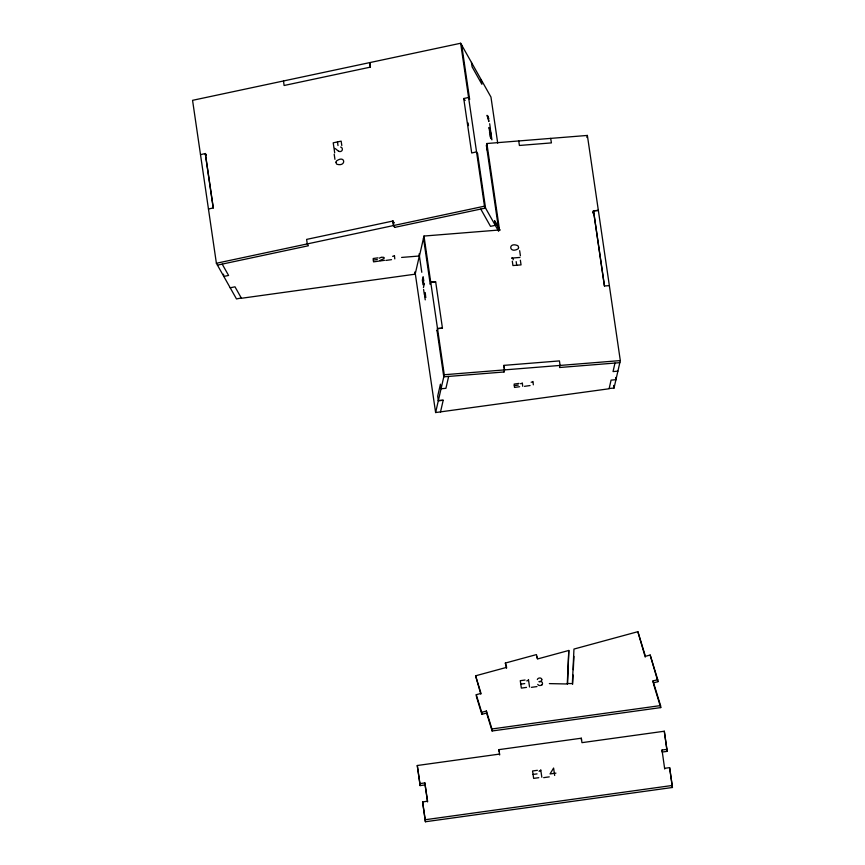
<?xml version="1.0" encoding="UTF-8"?>
<svg xmlns="http://www.w3.org/2000/svg" width="865" height="865" viewBox="0 0 865 865"><rect width="100%" height="100%" fill="white"/><g stroke="black" fill="none" stroke-linecap="round" stroke-linejoin="round"><path stroke-width="1.3" d="M506.544 668.288L505.344 663.055L536.419 654.6L537.738 658.914L568.813 650.458L567.289 683.491L572.37 683.61L573.96 649.064L637.862 631.688L645.42 656.319L650.166 655.032L657.724 679.663L657.93 681.674L653.194 682.961L652.988 680.95L657.724 679.663M567.559 684.183L568.813 650.458M572.63 684.28L573.062 674.981M573.311 669.672L573.917 656.384M230.209 287.796L234.988 286.812L241.443 298.274L415.178 274.173L419.309 256.137M609.165 388.471L614.02 388.082L620.313 360.586L587.378 135.437L486.887 143.514L499.538 229.982L423.98 236.048L419.384 256.235L419.049 253.942M423.439 287.58L424.228 284.109M437.041 330.69L437.506 328.527L442.361 328.138M486.887 143.514L486.411 145.59L498.867 230.728M615.945 379.692L611.079 380.124L609.101 388.763L435.614 412.551L444.264 374.74L423.98 236.048M440.469 412.162L443.194 400.246L438.339 400.636M448.643 376.426L445.918 388.342L441.064 388.731L440.415 384.179L437.69 396.192L438.328 400.668L443.183 400.279M504.014 371.972L504.565 369.885L503.917 365.441M586.902 137.513L587.378 135.437M592.936 212.887L593.412 210.801L598.353 210.411L593.509 210.876L593.022 212.952M614.983 363.051L613.036 371.572L617.902 371.15M537.338 679.566L537.565 679.112A2.227 2.022 -5.8 0 1 538.668 678.214L539.003 678.117A2.163 1.968 -5.8 0 1 541.901 679.501M425.731 297.419L425.245 292.575M379.421 258.224L379.703 257.986A2.303 0.941 -8.3 0 1 380.924 257.467L381.281 257.392M480.821 694.173L475.599 675.803L506.663 667.358L505.344 663.055M481.881 714.328L481.675 712.317L486.411 711.03L486.617 713.041L481.881 714.328L476.464 696.714L476.269 694.703L481.005 693.416L475.599 675.803M497.71 143.157L490.963 97.064L460.656 43.25L192.56 100.329L216.391 263.263L236.491 298.955L241.259 297.938M200.507 154.64L205.34 153.537L206.389 155.397L205.275 153.624L213.212 207.935L208.465 209.027M477.599 153.808L476.539 151.872L471.706 152.986L463.737 98.524L468.592 97.486L469.641 99.421L461.705 45.11M393.997 222.878L392.948 221.018L306.61 239.4L307.27 243.919L308.394 245.757L217.439 265.123M216.391 263.263L484.486 206.184L498.543 231.139M394.581 227.409L485.535 208.043L477.588 153.732M539.782 681.566L538.906 681.696M539.522 681.598L539.587 681.588A4.217 3.838 -5.8 0 1 541.414 681.771A1.492 1.362 -5.8 0 1 542.301 682.604L542.42 683.047A2.314 2.108 -5.8 0 1 542.052 684.788M378.027 257.835L373.193 258.505L373.529 261.857L378.665 261.144M373.345 260.062L377.324 259.511M385.92 260.419L391.521 259.651M518.989 383.411L514.156 384.082L514.502 387.423L519.627 386.709M514.318 385.628L518.286 385.087M524.471 386.331L530.061 385.552M525.098 680.02L520.265 680.69L521.357 688.097L526.482 687.394M520.773 684.129L524.741 683.577M531.38 687.351L536.981 686.572M486.411 711.03L491.915 728.979L660.546 705.58L660.752 707.592L492.12 730.979L486.617 713.041M499.17 751.642L498.964 749.631L581.312 738.213L581.961 742.657L664.298 731.228L667.153 751.361L662.222 752.042L662.017 750.031L666.947 749.35M420.12 785.604L419.914 783.604L424.877 782.912L425.083 784.923L420.12 785.604L417.276 765.503L499.613 754.075M537.392 770.315L532.559 770.985L533.64 778.392L538.776 777.689M533.056 774.424L537.035 773.883M555.935 773.126L550.032 773.937L553.6 768.055L554.67 775.483M543.674 777.646L549.264 776.867M664.688 768.315L669.629 767.633L672.44 787.485L425.407 821.75L422.596 801.92L427.559 801.228L424.877 782.912M425.407 821.75L425.202 819.739L672.235 785.474M384.547 260.322L379.594 261.003A3.514 1.438 -8.3 0 1 380.611 260.17L382.189 259.413A10.791 4.422 -8.3 0 0 383.606 258.689A2.325 0.952 -8.3 0 0 383.433 257.316A2.822 1.157 -8.3 0 0 381.292 257.413M401.609 257.435L419.417 255.997L421.796 272.291M511.842 258.084L519.952 257.435M430.748 282.325L435.603 281.936M604.484 285.926L593.509 210.876L604.408 286.001L609.349 285.612M437.517 328.603L442.458 328.213L435.679 281.86L430.738 282.25L430.273 284.412L423.504 238.135M444.264 374.74L620.313 360.586M504.09 371.972L443.788 376.816L437.03 330.614M619.837 362.662L559.536 367.517L560.098 365.419L559.439 360.91L503.83 365.376L504.49 369.896M549.361 683.61L567.375 683.988M340.626 147.05L341.124 147.223A2.303 2.076 -29.4 0 1 342.108 148.196L342.216 148.51A2.822 2.541 -29.4 0 1 341.999 150.564A2.325 2.098 -29.4 0 1 338.777 151.213M425.602 297.441L425.569 297.387A10.791 1.546 85.4 0 1 425.223 296.565L424.574 295.333L425.234 299.863M537.738 684.388L538.322 685.069A2.087 1.903 -5.8 0 0 539.252 685.48L540.009 685.502A3.114 2.844 -5.8 0 0 542.02 684.777M424.11 284.077L423.861 282.887M488.801 118.451L487.049 115.337L488.866 121.5L488.087 116.126M463.835 98.578L464.883 100.437M463.737 98.524L464.786 100.383M499.829 230.079L494.607 220.813L495.288 225.365L490.509 226.349L480.767 209.06M494.639 220.921L499.84 230.155M393.932 222.965L392.883 221.105L393.532 225.549L394.656 227.398M222.208 264.117L228.587 275.448L223.808 276.432L223.473 274.173M489.655 131.631L488.974 127.479L489.644 128.874A10.791 1.535 78 0 1 490.12 130.702L491.115 134.302L490.455 129.793M657.93 681.674L650.166 655.032M652.988 680.95L660.546 705.58M645.247 657.097L637.862 631.688M653.572 684.193L660.752 707.592M536.624 656.611L537.284 658.762M476.269 694.703L481.675 712.317M615.599 377.475L615.934 379.724M613.631 385.422L614.02 388.082M667.153 751.361L664.298 731.228M672.44 787.485L669.629 767.633M662.017 750.031L664.698 769.017M550.681 138.378L551.416 142.898L519.4 145.471L518.74 140.952M519.66 250.677L520.406 255.781M520.362 260.214L521.044 264.895L512.945 265.544L512.307 261.144M516.178 261.619L516.708 265.241M489.677 123.727L490.423 128.831M491.244 135.156L491.925 139.838L490.174 136.735L489.536 132.334M490.455 134.551L490.985 138.173M481.21 79.742L481.892 84.294L472.106 66.875L471.436 62.399M486.498 145.59L487.146 150.034M460.656 43.25L484.486 206.184M468.095 122.96L468.484 125.62M529.542 686.961L528.45 679.544A1.168 1.06 -5.8 0 1 527.877 680.495A3.179 2.898 -5.8 0 1 526.72 680.896M541.825 777.257L540.744 769.839A1.168 1.06 -5.8 0 1 540.16 770.791M498.964 749.631L499.656 754.972M423.785 281.049L423.136 276.649L422.347 280.119L423.028 284.801M422.769 278.26L423.299 281.882M423.601 289.472L424.347 294.576M415.146 272.659L435.614 412.551M414.854 271.945L415.178 274.173M369.777 62.594L370.447 67.113L284.098 85.494L283.515 80.964M392.948 221.018L393.618 225.538M369.701 62.615L370.35 67.059M341.805 145.536L341.156 141.136L333.209 142.822L333.901 147.504M337.469 141.914L337.999 145.536M334.193 154.24L334.939 159.333M425.083 784.923L427.57 801.931M417.276 765.503L419.914 783.604M422.596 801.92L425.202 819.739M205.34 153.537L213.309 208M334.69 152.867L334.041 148.347A3.514 3.168 -29.4 0 1 335.825 148.996L337.274 150.218A10.791 9.72 -29.4 0 0 338.723 151.288M581.312 738.213L581.507 740.224M533.327 384.817L532.991 381.465L532.397 381.919A3.179 1.298 -8.3 0 1 531.142 382.222M522.687 386.287L522.341 382.936L521.746 383.39A3.179 1.298 -8.3 0 1 520.503 383.692M491.915 728.979L492.12 730.979M394.786 258.905L394.451 255.553L393.78 256.029A3.179 1.298 -8.3 0 1 392.602 256.31M541.663 679.555A1.968 1.795 -5.8 0 1 541.577 680.647A2.498 2.281 -5.8 0 1 539.846 681.512M540.149 770.78A3.179 2.898 -5.8 0 1 539.003 771.202M511.842 258.062A1.168 1.049 12.9 0 1 512.869 258.646A3.179 2.855 12.9 0 1 513.291 259.716M336.031 162.242L336.388 163.69A2 1.806 -29.4 0 0 337.188 164.328C346.53 166.815 345.265 154.727 336.68 160.836A2 1.806 -29.4 0 0 336.063 161.917L336.031 162.242M518.557 247.52L518.513 247.996A2 1.806 12.9 0 1 517.886 248.99C509.031 253.942 507.917 241.886 517.378 245.487A2 1.806 12.9 0 1 518.2 246.222L518.557 247.52"/></g></svg>
